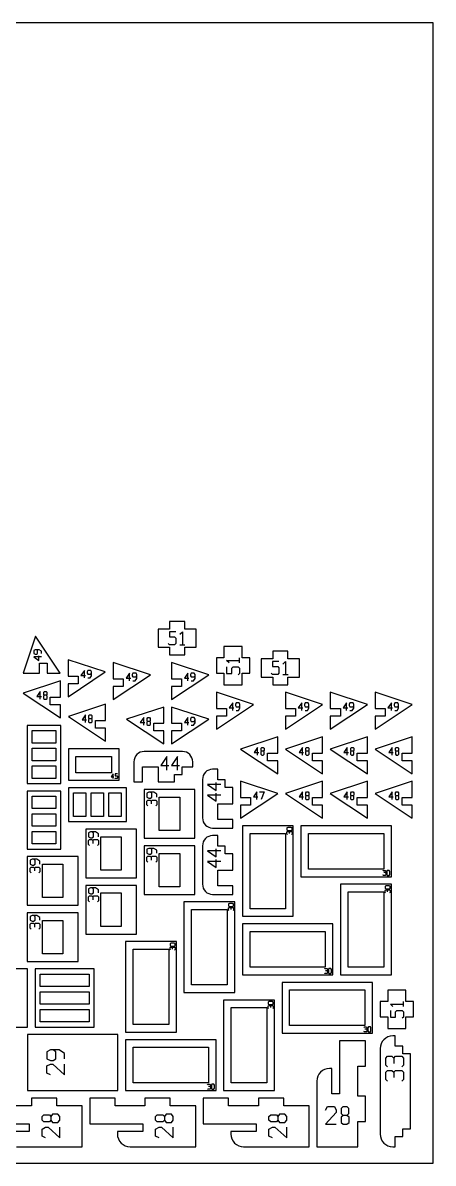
# Model space of a CAD drawing. Header units: millimetres. Extents: x 0 to 450, y 0 to 450.
# Drawn here: x 288 to 450, y 0 to 450 of the extents above; entities that cross this region are included whole.
import ezdxf

# ---------------------------------------------------------------- set-up
doc = ezdxf.new("R2010")
doc.units = ezdxf.units.MM
for name, color, linetype in [('CUT', 1, 'Continuous'), ('ENGRAVE', 5, 'Continuous'), ('SHEET', 8, 'Continuous')]:
    doc.layers.add(name, color=color, linetype=linetype)

msp = doc.modelspace()

# ---------------------------------------------------------------- linework, layer by layer
at = {"layer": 'CUT'}
for p, q in [((351.95, 213.74), (345.95, 213.74)), ((345.95, 213.74), (345.95, 210.73)), ((351.95, 210.73), (351.95, 213.74)), ((292.99, 208.01), (288.18, 193.31)), ((302.75, 193.31), (292.99, 208.01)), ((345.95, 210.73), (341.4, 210.73)), ((341.4, 210.73), (341.4, 203.56)), ((356.5, 210.73), (351.95, 210.73)), ((356.5, 203.56), (356.5, 210.73)), ((341.4, 203.56), (345.95, 203.56)), ((345.95, 203.56), (345.95, 200.56)), ((351.95, 203.56), (356.5, 203.56)), ((351.95, 200.56), (351.95, 203.56)), ((367.41, 203.91), (367.41, 199.36)), ((374.58, 203.91), (367.41, 203.91)), ((374.58, 199.36), (374.58, 203.91)), ((305.88, 198.64), (305.88, 192.22)), ((320.58, 193.83), (305.88, 198.64)), ((345.95, 200.56), (351.95, 200.56)), ((364.41, 199.36), (364.41, 193.36)), ((367.41, 199.36), (364.41, 199.36)), ((377.58, 199.36), (374.58, 199.36)), ((377.58, 193.36), (377.58, 199.36)), ((386.66, 198.99), (382.11, 198.99)), ((382.11, 198.99), (382.11, 191.81)), ((392.66, 201.99), (386.66, 201.99)), ((386.66, 201.99), (386.66, 198.99)), ((392.66, 198.99), (392.66, 201.99)), ((397.2, 198.99), (392.66, 198.99)), ((397.2, 191.81), (397.2, 198.99)), ((294.6, 197.31), (297.6, 197.31)), ((294.6, 193.31), (294.6, 197.31)), ((297.6, 197.31), (297.6, 193.31)), ((305.88, 184.08), (320.58, 193.83)), ((323.7, 197.56), (323.7, 191.14)), ((338.4, 192.76), (323.7, 197.56)), ((346.71, 197.56), (346.71, 191.14)), ((361.41, 192.75), (346.71, 197.56)), ((288.18, 193.31), (294.6, 193.31)), ((302.88, 190.31), (288.18, 185.51)), ((297.6, 193.31), (302.75, 193.31)), ((302.88, 183.9), (302.88, 190.31)), ((305.88, 192.22), (309.88, 192.22)), ((305.88, 189.22), (305.88, 184.08)), ((309.88, 189.22), (305.88, 189.22)), ((309.88, 192.22), (309.88, 189.22)), ((323.7, 183), (338.4, 192.76)), ((323.7, 191.14), (327.7, 191.14)), ((327.7, 191.14), (327.7, 188.14)), ((346.71, 183), (361.41, 192.75)), ((346.71, 191.14), (350.71, 191.14)), ((350.71, 191.14), (350.71, 188.14)), ((364.41, 193.36), (367.41, 193.36)), ((367.41, 193.36), (367.41, 188.81)), ((374.58, 188.81), (374.58, 193.36)), ((374.58, 193.36), (377.58, 193.36)), ((382.11, 191.81), (386.66, 191.81)), ((386.66, 191.81), (386.66, 188.81)), ((392.66, 191.81), (397.2, 191.81)), ((392.66, 188.81), (392.66, 191.81)), ((288.18, 185.51), (302.88, 175.75)), ((323.7, 188.14), (323.7, 183)), ((327.7, 188.14), (323.7, 188.14)), ((346.71, 188.14), (346.71, 183)), ((350.71, 188.14), (346.71, 188.14)), ((364.41, 185.81), (364.41, 179.39)), ((379.11, 181.01), (364.41, 185.81)), ((367.41, 188.81), (374.58, 188.81)), ((386.66, 188.81), (392.66, 188.81)), ((391.65, 185.81), (391.65, 179.39)), ((406.35, 181.01), (391.65, 185.81)), ((409.35, 185.81), (409.35, 179.39)), ((424.05, 181.01), (409.35, 185.81)), ((427.05, 185.81), (427.05, 179.39)), ((441.75, 181.01), (427.05, 185.81)), ((298.88, 180.89), (298.88, 183.9)), ((298.88, 183.9), (302.88, 183.9)), ((302.88, 180.89), (298.88, 180.89)), ((302.88, 175.75), (302.88, 180.89)), ((320.7, 181.08), (306, 176.27)), ((320.7, 174.66), (320.7, 181.08)), ((364.41, 171.25), (379.11, 181.01)), ((391.65, 171.25), (406.35, 181.01)), ((409.35, 171.25), (424.05, 181.01)), ((427.05, 171.25), (441.75, 181.01)), ((306, 176.27), (320.7, 166.51)), ((343.71, 180), (329.01, 175.19)), ((343.71, 173.58), (343.71, 180)), ((346.71, 180), (346.71, 173.58)), ((361.41, 175.19), (346.71, 180)), ((364.41, 179.39), (368.41, 179.39)), ((364.41, 176.39), (364.41, 171.25)), ((368.41, 176.39), (364.41, 176.39)), ((368.41, 179.39), (368.41, 176.39)), ((391.65, 179.39), (395.65, 179.39)), ((391.65, 176.39), (391.65, 171.25)), ((395.65, 176.39), (391.65, 176.39)), ((395.65, 179.39), (395.65, 176.39)), ((409.35, 179.39), (413.35, 179.39)), ((409.35, 176.39), (409.35, 171.25)), ((413.35, 176.39), (409.35, 176.39)), ((413.35, 179.39), (413.35, 176.39)), ((427.05, 179.39), (431.05, 179.39)), ((427.05, 176.39), (427.05, 171.25)), ((431.05, 176.39), (427.05, 176.39)), ((431.05, 179.39), (431.05, 176.39)), ((303, 172.75), (289.71, 172.75)), ((289.71, 172.75), (289.71, 149.86)), ((303, 149.86), (303, 172.75)), ((316.7, 171.66), (316.7, 174.66)), ((316.7, 174.66), (320.7, 174.66)), ((320.7, 171.66), (316.7, 171.66)), ((320.7, 166.51), (320.7, 171.66)), ((329.01, 175.19), (343.71, 165.44)), ((339.7, 170.58), (339.7, 173.58)), ((339.7, 173.58), (343.71, 173.58)), ((346.71, 165.44), (361.41, 175.19)), ((346.71, 173.58), (350.71, 173.58)), ((350.71, 173.58), (350.71, 170.58)), ((291.71, 170.75), (301, 170.75)), ((291.71, 165.79), (291.71, 170.75)), ((301, 170.75), (301, 165.79)), ((343.71, 170.58), (339.7, 170.58)), ((343.71, 165.44), (343.71, 170.58)), ((346.71, 170.58), (346.71, 165.44)), ((350.71, 170.58), (346.71, 170.58)), ((388.65, 168.25), (373.95, 163.44)), ((388.65, 161.83), (388.65, 168.25)), ((406.35, 168.25), (391.65, 163.44)), ((406.35, 161.83), (406.35, 168.25)), ((424.05, 168.25), (409.35, 163.44)), ((424.05, 161.83), (424.05, 168.25)), ((441.75, 168.25), (427.05, 163.44)), ((441.75, 161.83), (441.75, 168.25)), ((301, 165.79), (291.71, 165.79)), ((291.71, 163.79), (301, 163.79)), ((291.71, 158.83), (291.71, 163.79)), ((301, 163.79), (301, 158.83)), ((306, 163.51), (306, 151.08)), ((326.01, 163.51), (306, 163.51)), ((326.01, 151.08), (326.01, 163.51)), ((334.36, 162.13), (333.67, 161.76)), ((335.11, 162.36), (334.36, 162.13)), ((335.89, 162.44), (335.11, 162.36)), ((351.07, 162.44), (335.89, 162.44)), ((351.85, 162.36), (351.07, 162.44)), ((352.6, 162.13), (351.85, 162.36)), ((353.29, 161.76), (352.6, 162.13)), ((373.95, 163.44), (388.65, 153.69)), ((391.65, 163.44), (406.35, 153.69)), ((409.35, 163.44), (424.05, 153.69)), ((427.05, 163.44), (441.75, 153.69)), ((301, 158.83), (291.71, 158.83)), ((309, 154.09), (309, 160.51)), ((309, 160.51), (323, 160.51)), ((323, 160.51), (323, 154.09)), ((331.96, 159.21), (331.89, 158.43)), ((331.89, 158.43), (331.89, 150.43)), ((332.19, 159.96), (331.96, 159.21)), ((332.56, 160.66), (332.19, 159.96)), ((333.06, 161.26), (332.56, 160.66)), ((333.67, 161.76), (333.06, 161.26)), ((353.9, 161.26), (353.29, 161.76)), ((354.39, 160.66), (353.9, 161.26)), ((354.76, 159.96), (354.39, 160.66)), ((354.99, 159.21), (354.76, 159.96)), ((355.07, 158.43), (354.99, 159.21)), ((355.07, 156.43), (355.07, 158.43)), ((384.65, 158.83), (384.65, 161.83)), ((384.65, 161.83), (388.65, 161.83)), ((388.65, 158.83), (384.65, 158.83)), ((388.65, 153.69), (388.65, 158.83)), ((402.35, 158.83), (402.35, 161.83)), ((402.35, 161.83), (406.35, 161.83)), ((406.35, 158.83), (402.35, 158.83)), ((406.35, 153.69), (406.35, 158.83)), ((420.05, 158.83), (420.05, 161.83)), ((420.05, 161.83), (424.05, 161.83)), ((424.05, 158.83), (420.05, 158.83)), ((424.05, 153.69), (424.05, 158.83)), ((437.75, 158.83), (437.75, 161.83)), ((437.75, 161.83), (441.75, 161.83)), ((441.75, 158.83), (437.75, 158.83)), ((441.75, 153.69), (441.75, 158.83)), ((291.71, 156.83), (301, 156.83)), ((291.71, 151.86), (291.71, 156.83)), ((301, 156.83), (301, 151.86)), ((323, 154.09), (309, 154.09)), ((335.24, 150.43), (335.24, 156.43)), ((335.24, 156.43), (341.5, 156.43)), ((341.5, 156.43), (341.5, 150.43)), ((347.93, 150.43), (347.93, 153.43)), ((347.93, 153.43), (350.93, 153.43)), ((350.93, 153.43), (350.93, 156.43)), ((350.93, 156.43), (355.07, 156.43)), ((359.62, 153.66), (359.25, 152.97)), ((360.12, 154.27), (359.62, 153.66)), ((360.72, 154.77), (360.12, 154.27)), ((361.41, 155.14), (360.72, 154.77)), ((362.17, 155.36), (361.41, 155.14)), ((362.95, 155.44), (362.17, 155.36)), ((364.95, 155.44), (362.95, 155.44)), ((364.95, 151.3), (364.95, 155.44)), ((289.71, 149.86), (303, 149.86)), ((301, 151.86), (291.71, 151.86)), ((306, 151.08), (326.01, 151.08)), ((331.89, 150.43), (335.24, 150.43)), ((341.5, 150.43), (347.93, 150.43)), ((359.02, 152.22), (358.94, 151.44)), ((358.94, 151.44), (358.94, 136.26)), ((359.25, 152.97), (359.02, 152.22)), ((367.95, 151.3), (364.95, 151.3)), ((367.95, 148.3), (367.95, 151.3)), ((388.65, 145.88), (373.95, 150.69)), ((373.95, 150.69), (373.95, 144.27)), ((406.35, 150.69), (391.65, 145.88)), ((406.35, 144.27), (406.35, 150.69)), ((424.05, 150.69), (409.35, 145.88)), ((424.05, 144.27), (424.05, 150.69)), ((441.75, 150.69), (427.05, 145.88)), ((441.75, 144.27), (441.75, 150.69)), ((303, 146.86), (289.71, 146.86)), ((289.71, 146.86), (289.71, 123.98)), ((291.71, 144.86), (301, 144.86)), ((291.71, 139.9), (291.71, 144.86)), ((301, 144.86), (301, 139.9)), ((303, 123.98), (303, 146.86)), ((306, 148.08), (306, 134.8)), ((328.89, 148.08), (306, 148.08)), ((308, 136.8), (308, 146.08)), ((308, 146.08), (312.96, 146.08)), ((312.96, 146.08), (312.96, 136.8)), ((314.96, 136.8), (314.96, 146.08)), ((314.96, 146.08), (319.93, 146.08)), ((319.93, 146.08), (319.93, 136.8)), ((321.93, 136.8), (321.93, 146.08)), ((321.93, 146.08), (326.89, 146.08)), ((326.89, 146.08), (326.89, 136.8)), ((328.89, 134.8), (328.89, 148.08)), ((355.94, 147.43), (335.89, 147.43)), ((335.89, 147.43), (335.89, 128.26)), ((341.89, 144.43), (349.95, 144.43)), ((341.89, 131.26), (341.89, 144.43)), ((349.95, 144.43), (349.95, 131.26)), ((355.94, 128.26), (355.94, 147.43)), ((370.95, 148.3), (367.95, 148.3)), ((370.95, 141.87), (370.95, 148.3)), ((373.95, 136.12), (388.65, 145.88)), ((373.95, 144.27), (377.95, 144.27)), ((377.95, 144.27), (377.95, 141.27)), ((391.65, 145.88), (406.35, 136.12)), ((402.35, 141.27), (402.35, 144.27)), ((402.35, 144.27), (406.35, 144.27)), ((409.35, 145.88), (424.05, 136.12)), ((420.05, 141.27), (420.05, 144.27)), ((420.05, 144.27), (424.05, 144.27)), ((427.05, 145.88), (441.75, 136.12)), ((437.75, 141.27), (437.75, 144.27)), ((437.75, 144.27), (441.75, 144.27)), ((301, 139.9), (291.71, 139.9)), ((364.95, 141.87), (370.95, 141.87)), ((364.95, 135.61), (364.95, 141.87)), ((373.95, 141.27), (373.95, 136.12)), ((377.95, 141.27), (373.95, 141.27)), ((406.35, 141.27), (402.35, 141.27)), ((406.35, 136.12), (406.35, 141.27)), ((424.05, 141.27), (420.05, 141.27)), ((424.05, 136.12), (424.05, 141.27)), ((441.75, 141.27), (437.75, 141.27)), ((441.75, 136.12), (441.75, 141.27)), ((291.71, 137.9), (301, 137.9)), ((291.71, 132.94), (291.71, 137.9)), ((301, 137.9), (301, 132.94)), ((312.96, 136.8), (308, 136.8)), ((319.93, 136.8), (314.96, 136.8)), ((326.89, 136.8), (321.93, 136.8)), ((358.94, 136.26), (359.02, 135.48)), ((359.02, 135.48), (359.25, 134.73)), ((370.95, 135.61), (364.95, 135.61)), ((370.95, 132.26), (370.95, 135.61)), ((301, 132.94), (291.71, 132.94)), ((291.71, 130.94), (301, 130.94)), ((291.71, 125.98), (291.71, 130.94)), ((301, 130.94), (301, 125.98)), ((306, 134.8), (328.89, 134.8)), ((332.89, 131.8), (312.84, 131.8)), ((312.84, 131.8), (312.84, 112.62)), ((332.89, 112.62), (332.89, 131.8)), ((349.95, 131.26), (341.89, 131.26)), ((359.25, 134.73), (359.62, 134.04)), ((359.62, 134.04), (360.12, 133.43)), ((360.12, 133.43), (360.72, 132.93)), ((360.72, 132.93), (361.41, 132.57)), ((361.41, 132.57), (362.17, 132.34)), ((362.17, 132.34), (362.95, 132.26)), ((362.95, 132.26), (370.95, 132.26)), ((394.78, 133.12), (374.71, 133.12)), ((374.71, 133.12), (374.71, 97.42)), ((394.78, 97.42), (394.78, 133.12)), ((397.78, 133.12), (397.78, 113.06)), ((433.48, 133.12), (397.78, 133.12)), ((433.48, 113.06), (433.48, 133.12)), ((318.84, 128.79), (326.89, 128.79)), ((318.84, 115.62), (318.84, 128.79)), ((326.89, 128.79), (326.89, 115.62)), ((335.89, 128.26), (355.94, 128.26)), ((359.02, 126.04), (358.94, 125.26)), ((359.25, 126.79), (359.02, 126.04)), ((359.62, 127.48), (359.25, 126.79)), ((360.12, 128.09), (359.62, 127.48)), ((360.72, 128.59), (360.12, 128.09)), ((361.41, 128.96), (360.72, 128.59)), ((362.17, 129.18), (361.41, 128.96)), ((362.95, 129.26), (362.17, 129.18)), ((364.95, 129.26), (362.95, 129.26)), ((364.95, 125.12), (364.95, 129.26)), ((377.71, 130.12), (391.77, 130.12)), ((377.71, 100.42), (377.71, 130.12)), ((391.77, 130.12), (391.77, 100.42)), ((400.78, 116.06), (400.78, 130.12)), ((400.78, 130.12), (430.48, 130.12)), ((430.48, 130.12), (430.48, 116.06)), ((289.71, 123.98), (303, 123.98)), ((301, 125.98), (291.71, 125.98)), ((355.94, 125.26), (335.89, 125.26)), ((335.89, 125.26), (335.89, 106.08)), ((341.89, 122.26), (349.95, 122.26)), ((341.89, 109.08), (341.89, 122.26)), ((349.95, 122.26), (349.95, 109.08)), ((355.94, 106.08), (355.94, 125.26)), ((358.94, 125.26), (358.94, 110.08)), ((367.95, 125.12), (364.95, 125.12)), ((367.95, 122.12), (367.95, 125.12)), ((370.95, 122.12), (367.95, 122.12)), ((370.95, 115.69), (370.95, 122.12)), ((309.84, 120.98), (289.78, 120.98)), ((289.78, 120.98), (289.78, 101.8)), ((295.79, 117.98), (303.84, 117.98)), ((295.79, 104.8), (295.79, 117.98)), ((303.84, 117.98), (303.84, 104.8)), ((309.84, 101.8), (309.84, 120.98)), ((312.84, 112.62), (332.89, 112.62)), ((326.89, 115.62), (318.84, 115.62)), ((364.95, 115.69), (370.95, 115.69)), ((364.95, 109.43), (364.95, 115.69)), ((397.78, 113.06), (433.48, 113.06)), ((430.48, 116.06), (400.78, 116.06)), ((332.89, 109.62), (312.84, 109.62)), ((312.84, 109.62), (312.84, 90.44)), ((332.89, 90.44), (332.89, 109.62)), ((349.95, 109.08), (341.89, 109.08)), ((358.94, 110.08), (359.02, 109.3)), ((359.02, 109.3), (359.25, 108.55)), ((359.25, 108.55), (359.62, 107.86)), ((370.95, 109.43), (364.95, 109.43)), ((370.95, 106.08), (370.95, 109.43)), ((433.48, 110.06), (413.41, 110.06)), ((413.41, 110.06), (413.41, 74.36)), ((433.48, 74.36), (433.48, 110.06)), ((303.84, 104.8), (295.79, 104.8)), ((318.84, 106.62), (326.89, 106.62)), ((318.84, 93.44), (318.84, 106.62)), ((326.89, 106.62), (326.89, 93.44)), ((335.89, 106.08), (355.94, 106.08)), ((359.62, 107.86), (360.12, 107.25)), ((360.12, 107.25), (360.72, 106.75)), ((360.72, 106.75), (361.41, 106.39)), ((361.41, 106.39), (362.17, 106.16)), ((362.17, 106.16), (362.95, 106.08)), ((362.95, 106.08), (370.95, 106.08)), ((416.41, 107.06), (430.48, 107.06)), ((416.41, 77.36), (416.41, 107.06)), ((430.48, 107.06), (430.48, 77.36)), ((289.78, 101.8), (309.84, 101.8)), ((371.71, 103.08), (351.64, 103.08)), ((351.64, 103.08), (351.64, 67.38)), ((354.65, 100.08), (368.71, 100.08)), ((354.65, 70.38), (354.65, 100.08)), ((368.71, 100.08), (368.71, 70.38)), ((371.71, 67.38), (371.71, 103.08)), ((391.77, 100.42), (377.71, 100.42)), ((309.84, 98.8), (289.78, 98.8)), ((289.78, 98.8), (289.78, 79.63)), ((295.79, 95.8), (303.84, 95.8)), ((295.79, 82.63), (295.79, 95.8)), ((303.84, 95.8), (303.84, 82.63)), ((309.84, 79.63), (309.84, 98.8)), ((374.71, 97.42), (394.78, 97.42)), ((312.84, 90.44), (332.89, 90.44)), ((326.89, 93.44), (318.84, 93.44)), ((374.71, 94.42), (374.71, 74.36)), ((410.41, 94.42), (374.71, 94.42)), ((377.71, 77.36), (377.71, 91.42)), ((377.71, 91.42), (407.41, 91.42)), ((407.41, 91.42), (407.41, 77.36)), ((410.41, 74.36), (410.41, 94.42)), ((348.64, 87.44), (328.58, 87.44)), ((328.58, 87.44), (328.58, 51.74)), ((348.64, 51.74), (348.64, 87.44)), ((303.84, 82.63), (295.79, 82.63)), ((331.58, 84.44), (345.64, 84.44)), ((331.58, 54.74), (331.58, 84.44)), ((345.64, 84.44), (345.64, 54.74)), ((289.86, 76.63), (266.52, 76.63)), ((289.78, 79.63), (309.84, 79.63)), ((289.86, 53.74), (289.86, 76.63)), ((292.86, 76.63), (292.86, 53.74)), ((316.2, 76.63), (292.86, 76.63)), ((316.2, 53.74), (316.2, 76.63)), ((407.41, 77.36), (377.71, 77.36)), ((430.48, 77.36), (416.41, 77.36)), ((294.86, 69.66), (294.86, 74.63)), ((294.86, 74.63), (314.2, 74.63)), ((314.2, 74.63), (314.2, 69.66)), ((374.71, 74.36), (410.41, 74.36)), ((413.41, 74.36), (433.48, 74.36)), ((314.2, 69.66), (294.86, 69.66)), ((294.86, 62.7), (294.86, 67.66)), ((294.86, 67.66), (314.2, 67.66)), ((314.2, 67.66), (314.2, 62.7)), ((368.71, 70.38), (354.65, 70.38)), ((390.35, 71.36), (390.35, 51.29)), ((426.05, 71.36), (390.35, 71.36)), ((393.35, 54.29), (393.35, 68.35)), ((393.35, 68.35), (423.05, 68.35)), ((423.05, 68.35), (423.05, 54.29)), ((426.05, 51.29), (426.05, 71.36)), ((432.05, 68.3), (432.05, 63.75)), ((439.22, 68.3), (432.05, 68.3)), ((439.22, 63.75), (439.22, 68.3)), ((351.64, 67.38), (371.71, 67.38)), ((387.35, 64.38), (367.28, 64.38)), ((367.28, 64.38), (367.28, 28.68)), ((387.35, 28.68), (387.35, 64.38)), ((429.05, 63.75), (429.05, 57.75)), ((432.05, 63.75), (429.05, 63.75)), ((442.22, 63.75), (439.22, 63.75)), ((442.22, 57.75), (442.22, 63.75)), ((314.2, 62.7), (294.86, 62.7)), ((294.86, 55.74), (294.86, 60.7)), ((294.86, 60.7), (314.2, 60.7)), ((314.2, 60.7), (314.2, 55.74)), ((370.28, 61.38), (384.35, 61.38)), ((370.28, 31.68), (370.28, 61.38)), ((384.35, 61.38), (384.35, 31.68)), ((314.2, 55.74), (294.86, 55.74)), ((345.64, 54.74), (331.58, 54.74)), ((423.05, 54.29), (393.35, 54.29)), ((429.05, 57.75), (432.05, 57.75)), ((432.05, 57.75), (432.05, 53.2)), ((439.22, 53.2), (439.22, 57.75)), ((439.22, 57.75), (442.22, 57.75)), ((266.52, 53.74), (289.86, 53.74)), ((325.58, 50.74), (289.92, 50.74)), ((289.92, 50.74), (289.92, 28.68)), ((292.86, 53.74), (316.2, 53.74)), ((325.58, 28.68), (325.58, 50.74)), ((328.58, 51.74), (348.64, 51.74)), ((390.35, 51.29), (426.05, 51.29)), ((432.14, 49.82), (431.27, 49.36)), ((432.05, 53.2), (439.22, 53.2)), ((433.07, 50.11), (432.14, 49.82)), ((434.05, 50.2), (433.07, 50.11)), ((435.05, 50.2), (434.05, 50.2)), ((435.05, 46.2), (435.05, 50.2)), ((328.58, 48.74), (328.58, 28.68)), ((364.28, 48.74), (328.58, 48.74)), ((331.58, 31.68), (331.58, 45.74)), ((331.58, 45.74), (361.28, 45.74)), ((361.28, 45.74), (361.28, 31.68)), ((364.28, 28.68), (364.28, 48.74)), ((413.05, 48.29), (413.05, 27.4)), ((423.22, 48.29), (413.05, 48.29)), ((423.22, 38.29), (423.22, 48.29)), ((429.15, 46.18), (429.05, 45.2)), ((429.05, 45.2), (429.05, 11.5)), ((429.43, 47.12), (429.15, 46.18)), ((429.89, 47.98), (429.43, 47.12)), ((430.51, 48.74), (429.89, 47.98)), ((431.27, 49.36), (430.51, 48.74)), ((438.05, 46.2), (435.05, 46.2)), ((438.05, 43.2), (438.05, 46.2)), ((441.05, 43.2), (438.05, 43.2)), ((441.05, 13.5), (441.05, 43.2)), ((406.27, 36.55), (405.51, 35.93)), ((407.13, 37.02), (406.27, 36.55)), ((408.07, 37.3), (407.13, 37.02)), ((409.05, 37.4), (408.07, 37.3)), ((410.05, 37.4), (409.05, 37.4)), ((410.05, 27.4), (410.05, 37.4)), ((420.22, 26.5), (420.22, 38.29)), ((420.22, 38.29), (423.22, 38.29)), ((361.28, 31.68), (331.58, 31.68)), ((384.35, 31.68), (370.28, 31.68)), ((404.14, 33.37), (404.05, 32.4)), ((404.05, 32.4), (404.05, 6.5)), ((404.43, 34.31), (404.14, 33.37)), ((404.89, 35.17), (404.43, 34.31)), ((405.51, 35.93), (404.89, 35.17)), ((289.92, 28.68), (325.58, 28.68)), ((328.58, 28.68), (364.28, 28.68)), ((367.28, 28.68), (387.35, 28.68)), ((413.05, 27.4), (410.05, 27.4)), ((291.46, 22.68), (279.68, 22.68)), ((301.46, 25.68), (291.46, 25.68)), ((291.46, 25.68), (291.46, 22.68)), ((301.46, 22.68), (301.46, 25.68)), ((311.46, 22.68), (301.46, 22.68)), ((311.46, 6.5), (311.46, 22.68)), ((324.47, 25.68), (314.46, 25.68)), ((314.46, 25.68), (314.46, 15.5)), ((324.47, 22.68), (324.47, 25.68)), ((336.25, 22.68), (324.47, 22.68)), ((346.25, 25.68), (336.25, 25.68)), ((336.25, 25.68), (336.25, 22.68)), ((346.25, 22.68), (346.25, 25.68)), ((356.26, 22.68), (346.25, 22.68)), ((356.26, 6.5), (356.26, 22.68)), ((369.26, 25.68), (359.26, 25.68)), ((359.26, 25.68), (359.26, 15.5)), ((369.26, 22.68), (369.26, 25.68)), ((381.04, 22.68), (369.26, 22.68)), ((391.04, 25.68), (381.04, 25.68)), ((381.04, 25.68), (381.04, 22.68)), ((391.04, 22.68), (391.04, 25.68)), ((401.05, 22.68), (391.04, 22.68)), ((401.05, 6.5), (401.05, 22.68)), ((423.22, 26.5), (420.22, 26.5)), ((423.22, 16.5), (423.22, 26.5)), ((269.67, 15.5), (290.57, 15.5)), ((290.57, 15.5), (290.57, 12.5)), ((314.46, 15.5), (335.36, 15.5)), ((335.36, 15.5), (335.36, 12.5)), ((359.26, 15.5), (380.15, 15.5)), ((380.15, 15.5), (380.15, 12.5)), ((420.22, 6.5), (420.22, 16.5)), ((420.22, 16.5), (423.22, 16.5)), ((438.05, 10.5), (438.05, 13.5)), ((438.05, 13.5), (441.05, 13.5)), ((290.57, 12.5), (280.57, 12.5)), ((335.36, 12.5), (325.36, 12.5)), ((325.36, 12.5), (325.36, 11.5)), ((325.36, 11.5), (325.45, 10.53)), ((325.45, 10.53), (325.74, 9.59)), ((325.74, 9.59), (326.2, 8.72)), ((380.15, 12.5), (370.15, 12.5)), ((370.15, 12.5), (370.15, 11.5)), ((370.15, 11.5), (370.24, 10.53)), ((370.24, 10.53), (370.53, 9.59)), ((370.53, 9.59), (370.99, 8.72)), ((429.05, 11.5), (429.15, 10.53)), ((429.15, 10.53), (429.43, 9.59)), ((429.43, 9.59), (429.89, 8.72)), ((435.05, 6.5), (435.05, 10.5)), ((435.05, 10.5), (438.05, 10.5)), ((285.57, 6.5), (311.46, 6.5)), ((326.2, 8.72), (326.82, 7.96)), ((326.82, 7.96), (327.58, 7.34)), ((327.58, 7.34), (328.45, 6.88)), ((328.45, 6.88), (329.38, 6.6)), ((329.38, 6.6), (330.36, 6.5)), ((330.36, 6.5), (356.26, 6.5)), ((370.99, 8.72), (371.61, 7.96)), ((371.61, 7.96), (372.37, 7.34)), ((372.37, 7.34), (373.24, 6.88)), ((373.24, 6.88), (374.17, 6.6)), ((374.17, 6.6), (375.15, 6.5)), ((375.15, 6.5), (401.05, 6.5)), ((404.05, 6.5), (420.22, 6.5)), ((429.89, 8.72), (430.51, 7.96)), ((430.51, 7.96), (431.27, 7.34)), ((431.27, 7.34), (432.14, 6.88)), ((432.14, 6.88), (433.07, 6.6)), ((433.07, 6.6), (434.05, 6.5)), ((434.05, 6.5), (435.05, 6.5))]:
    msp.add_line(p, q, dxfattribs=at)
at = {"layer": 'ENGRAVE'}
for p, q in [((348.44, 209.74), (345.88, 209.74)), ((345.88, 209.74), (345.88, 207.69)), ((345.88, 207.69), (347.93, 207.69)), ((347.93, 207.69), (348.44, 207.17)), ((348.44, 207.17), (348.44, 205.12)), ((349.98, 208.71), (351, 209.74)), ((351, 209.74), (351, 204.61)), ((292.96, 202.62), (292.36, 202.32)), ((294.47, 202.62), (292.96, 202.62)), ((293.86, 202.32), (293.41, 202.62)), ((295.37, 202.02), (294.47, 202.62)), ((345.88, 204.61), (345.36, 205.12)), ((347.93, 204.61), (345.88, 204.61)), ((348.44, 205.12), (347.93, 204.61)), ((349.98, 204.61), (352.02, 204.61)), ((292.36, 202.32), (292.36, 201.12)), ((292.36, 201.12), (292.96, 200.82)), ((295.37, 199.76), (292.36, 199.76)), ((292.36, 199.76), (294.32, 198.41)), ((292.96, 200.82), (293.41, 200.82)), ((293.41, 200.82), (293.86, 201.12)), ((293.86, 201.12), (293.86, 202.32)), ((294.32, 198.41), (294.32, 200.22)), ((295.37, 201.12), (295.37, 202.02)), ((369.48, 197.39), (368.46, 198.41)), ((368.46, 198.41), (373.58, 198.41)), ((373.58, 197.39), (373.58, 199.43)), ((312.34, 194.46), (310.98, 192.51)), ((312.34, 191.46), (312.34, 194.46)), ((313.69, 194.46), (313.39, 193.86)), ((313.39, 193.86), (313.39, 193.41)), ((314.89, 194.46), (313.69, 194.46)), ((315.19, 193.86), (314.89, 194.46)), ((315.19, 192.36), (315.19, 193.86)), ((368.46, 195.85), (368.46, 193.29)), ((370.51, 195.34), (371.02, 195.85)), ((370.51, 193.29), (370.51, 195.34)), ((371.02, 195.85), (373.07, 195.85)), ((373.07, 195.85), (373.58, 195.34)), ((373.58, 195.34), (373.58, 193.29)), ((389.14, 197.99), (386.58, 197.99)), ((386.58, 197.99), (386.58, 195.94)), ((386.58, 195.94), (388.63, 195.94)), ((388.63, 195.94), (389.14, 195.43)), ((389.14, 195.43), (389.14, 193.38)), ((390.68, 196.96), (391.7, 197.99)), ((391.7, 197.99), (391.7, 192.86)), ((310.98, 192.51), (312.79, 192.51)), ((313.39, 193.41), (313.69, 192.96)), ((313.69, 192.96), (314.89, 192.96)), ((313.69, 191.46), (314.59, 191.46)), ((314.59, 191.46), (315.19, 192.36)), ((314.89, 192.96), (315.19, 193.41)), ((330.15, 193.38), (328.8, 191.43)), ((328.8, 191.43), (330.6, 191.43)), ((330.15, 190.38), (330.15, 193.38)), ((331.51, 193.38), (331.21, 192.78)), ((331.21, 192.78), (331.21, 192.33)), ((331.21, 192.33), (331.51, 191.88)), ((332.71, 193.38), (331.51, 193.38)), ((331.51, 191.88), (332.71, 191.88)), ((331.51, 190.38), (332.41, 190.38)), ((332.41, 190.38), (333.01, 191.28)), ((333.01, 192.78), (332.71, 193.38)), ((332.71, 191.88), (333.01, 192.33)), ((333.01, 191.28), (333.01, 192.78)), ((353.16, 193.38), (351.8, 191.43)), ((351.8, 191.43), (353.61, 191.43)), ((353.16, 190.38), (353.16, 193.38)), ((354.51, 193.38), (354.21, 192.78)), ((354.21, 192.78), (354.21, 192.33)), ((354.21, 192.33), (354.51, 191.88)), ((355.71, 193.38), (354.51, 193.38)), ((354.51, 191.88), (355.71, 191.88)), ((354.51, 190.38), (355.41, 190.38)), ((355.41, 190.38), (356.01, 191.28)), ((356.01, 192.78), (355.71, 193.38)), ((355.71, 191.88), (356.01, 192.33)), ((356.01, 191.28), (356.01, 192.78)), ((368.46, 193.29), (370.51, 193.29)), ((373.58, 193.29), (373.07, 192.77)), ((386.58, 192.86), (386.07, 193.38)), ((388.63, 192.86), (386.58, 192.86)), ((389.14, 193.38), (388.63, 192.86)), ((390.68, 192.86), (392.73, 192.86)), ((294.93, 186.14), (293.58, 184.18)), ((294.93, 183.13), (294.93, 186.14)), ((296.58, 184.63), (296.19, 184.33)), ((296.28, 185.84), (296.58, 186.14)), ((296.28, 184.87), (296.28, 185.84)), ((296.58, 184.63), (296.28, 184.87)), ((296.58, 186.14), (297.19, 186.14)), ((297.19, 184.63), (296.58, 184.63)), ((297.19, 186.14), (297.49, 185.84)), ((297.49, 184.87), (297.19, 184.63)), ((297.58, 184.33), (297.19, 184.63)), ((297.49, 185.84), (297.49, 184.87)), ((293.58, 184.18), (295.38, 184.18)), ((296.19, 184.33), (296.19, 183.43)), ((296.19, 183.43), (296.58, 183.13)), ((296.58, 183.13), (297.19, 183.13)), ((297.19, 183.13), (297.58, 183.43)), ((297.58, 183.43), (297.58, 184.33)), ((370.86, 181.64), (369.5, 179.68)), ((370.86, 178.63), (370.86, 181.64)), ((372.21, 181.64), (371.91, 181.03)), ((371.91, 181.03), (371.91, 180.58)), ((371.91, 180.58), (372.21, 180.13)), ((373.41, 181.64), (372.21, 181.64)), ((372.21, 180.13), (373.41, 180.13)), ((373.71, 181.03), (373.41, 181.64)), ((373.41, 180.13), (373.71, 180.58)), ((373.71, 179.53), (373.71, 181.03)), ((398.1, 181.64), (396.75, 179.68)), ((398.1, 178.63), (398.1, 181.64)), ((399.45, 181.64), (399.15, 181.03)), ((399.15, 181.03), (399.15, 180.58)), ((399.15, 180.58), (399.45, 180.13)), ((400.66, 181.64), (399.45, 181.64)), ((399.45, 180.13), (400.66, 180.13)), ((400.96, 181.03), (400.66, 181.64)), ((400.66, 180.13), (400.96, 180.58)), ((400.96, 179.53), (400.96, 181.03)), ((415.8, 181.64), (414.45, 179.68)), ((415.8, 178.63), (415.8, 181.64)), ((417.15, 181.64), (416.85, 181.03)), ((416.85, 181.03), (416.85, 180.58)), ((416.85, 180.58), (417.15, 180.13)), ((418.36, 181.64), (417.15, 181.64)), ((417.15, 180.13), (418.36, 180.13)), ((418.66, 181.03), (418.36, 181.64)), ((418.36, 180.13), (418.66, 180.58)), ((418.66, 179.53), (418.66, 181.03)), ((433.5, 181.64), (432.15, 179.68)), ((433.5, 178.63), (433.5, 181.64)), ((434.85, 181.64), (434.55, 181.03)), ((434.55, 181.03), (434.55, 180.58)), ((434.55, 180.58), (434.85, 180.13)), ((436.06, 181.64), (434.85, 181.64)), ((434.85, 180.13), (436.06, 180.13)), ((436.36, 181.03), (436.06, 181.64)), ((436.06, 180.13), (436.36, 180.58)), ((436.36, 179.53), (436.36, 181.03)), ((312.75, 176.9), (311.39, 174.95)), ((312.75, 173.89), (312.75, 176.9)), ((314.1, 176.6), (314.4, 176.9)), ((314.1, 175.64), (314.1, 176.6)), ((314.4, 175.4), (314.1, 175.64)), ((314.4, 176.9), (315, 176.9)), ((315, 176.9), (315.3, 176.6)), ((315.3, 175.64), (315, 175.4)), ((315.3, 176.6), (315.3, 175.64)), ((335.75, 175.82), (334.4, 173.87)), ((335.75, 172.81), (335.75, 175.82)), ((337.1, 175.52), (337.4, 175.82)), ((337.1, 174.56), (337.1, 175.52)), ((337.4, 175.82), (338.01, 175.82)), ((338.01, 175.82), (338.31, 175.52)), ((338.31, 175.52), (338.31, 174.56)), ((353.16, 175.82), (351.8, 173.87)), ((353.16, 172.81), (353.16, 175.82)), ((354.51, 175.82), (354.21, 175.22)), ((355.71, 175.82), (354.51, 175.82)), ((356.01, 175.22), (355.71, 175.82)), ((369.5, 179.68), (371.31, 179.68)), ((372.21, 178.63), (373.11, 178.63)), ((373.11, 178.63), (373.71, 179.53)), ((396.75, 179.68), (398.55, 179.68)), ((399.45, 178.63), (400.35, 178.63)), ((400.35, 178.63), (400.96, 179.53)), ((414.45, 179.68), (416.25, 179.68)), ((417.15, 178.63), (418.06, 178.63)), ((418.06, 178.63), (418.66, 179.53)), ((432.15, 179.68), (433.95, 179.68)), ((434.85, 178.63), (435.76, 178.63)), ((435.76, 178.63), (436.36, 179.53)), ((311.39, 174.95), (313.2, 174.95)), ((314.4, 175.4), (314.01, 175.1)), ((314.01, 175.1), (314.01, 174.19)), ((314.01, 174.19), (314.4, 173.89)), ((315, 175.4), (314.4, 175.4)), ((314.4, 173.89), (315, 173.89)), ((315.39, 175.1), (315, 175.4)), ((315, 173.89), (315.39, 174.19)), ((315.39, 174.19), (315.39, 175.1)), ((334.4, 173.87), (336.2, 173.87)), ((337.4, 174.32), (337.01, 174.02)), ((337.01, 174.02), (337.01, 173.12)), ((337.01, 173.12), (337.4, 172.81)), ((337.4, 174.32), (337.1, 174.56)), ((338.01, 174.32), (337.4, 174.32)), ((337.4, 172.81), (338.01, 172.81)), ((338.31, 174.56), (338.01, 174.32)), ((338.4, 174.02), (338.01, 174.32)), ((338.01, 172.81), (338.4, 173.12)), ((338.4, 173.12), (338.4, 174.02)), ((351.8, 173.87), (353.61, 173.87)), ((354.21, 175.22), (354.21, 174.77)), ((354.21, 174.77), (354.51, 174.32)), ((354.51, 174.32), (355.71, 174.32)), ((354.51, 172.81), (355.41, 172.81)), ((355.41, 172.81), (356.01, 173.72)), ((355.71, 174.32), (356.01, 174.77)), ((356.01, 173.72), (356.01, 175.22)), ((380.69, 164.07), (379.34, 162.12)), ((379.34, 162.12), (381.14, 162.12)), ((380.69, 161.07), (380.69, 164.07)), ((382.35, 162.57), (381.96, 162.27)), ((381.96, 162.27), (381.96, 161.37)), ((382.05, 163.77), (382.35, 164.07)), ((382.05, 162.81), (382.05, 163.77)), ((382.35, 162.57), (382.05, 162.81)), ((382.35, 164.07), (382.95, 164.07)), ((382.95, 162.57), (382.35, 162.57)), ((382.95, 164.07), (383.25, 163.77)), ((383.25, 162.81), (382.95, 162.57)), ((383.34, 162.27), (382.95, 162.57)), ((383.25, 163.77), (383.25, 162.81)), ((383.34, 161.37), (383.34, 162.27)), ((398.39, 164.07), (397.04, 162.12)), ((397.04, 162.12), (398.84, 162.12)), ((398.39, 161.07), (398.39, 164.07)), ((400.05, 162.57), (399.66, 162.27)), ((399.66, 162.27), (399.66, 161.37)), ((399.75, 163.77), (400.05, 164.07)), ((399.75, 162.81), (399.75, 163.77)), ((400.05, 162.57), (399.75, 162.81)), ((400.05, 164.07), (400.65, 164.07)), ((400.65, 162.57), (400.05, 162.57)), ((400.65, 164.07), (400.95, 163.77)), ((400.95, 162.81), (400.65, 162.57)), ((401.04, 162.27), (400.65, 162.57)), ((400.95, 163.77), (400.95, 162.81)), ((401.04, 161.37), (401.04, 162.27)), ((416.09, 164.07), (414.74, 162.12)), ((414.74, 162.12), (416.54, 162.12)), ((416.09, 161.07), (416.09, 164.07)), ((417.75, 162.57), (417.36, 162.27)), ((417.36, 162.27), (417.36, 161.37)), ((417.45, 163.77), (417.75, 164.07)), ((417.45, 162.81), (417.45, 163.77)), ((417.75, 162.57), (417.45, 162.81)), ((417.75, 164.07), (418.35, 164.07)), ((418.35, 162.57), (417.75, 162.57)), ((418.35, 164.07), (418.65, 163.77)), ((418.65, 162.81), (418.35, 162.57)), ((418.74, 162.27), (418.35, 162.57)), ((418.65, 163.77), (418.65, 162.81)), ((418.74, 161.37), (418.74, 162.27)), ((433.79, 164.07), (432.44, 162.12)), ((432.44, 162.12), (434.24, 162.12)), ((433.79, 161.07), (433.79, 164.07)), ((435.45, 162.57), (435.06, 162.27)), ((435.06, 162.27), (435.06, 161.37)), ((435.15, 163.77), (435.45, 164.07)), ((435.15, 162.81), (435.15, 163.77)), ((435.45, 162.57), (435.15, 162.81)), ((435.45, 164.07), (436.05, 164.07)), ((436.05, 162.57), (435.45, 162.57)), ((436.05, 164.07), (436.35, 163.77)), ((436.35, 162.81), (436.05, 162.57)), ((436.44, 162.27), (436.05, 162.57)), ((436.35, 163.77), (436.35, 162.81)), ((436.44, 161.37), (436.44, 162.27)), ((344.88, 160.43), (342.5, 156.99)), ((344.88, 155.14), (344.88, 160.43)), ((349.11, 160.43), (346.73, 156.99)), ((349.11, 155.14), (349.11, 160.43)), ((381.96, 161.37), (382.35, 161.07)), ((382.35, 161.07), (382.95, 161.07)), ((382.95, 161.07), (383.34, 161.37)), ((399.66, 161.37), (400.05, 161.07)), ((400.05, 161.07), (400.65, 161.07)), ((400.65, 161.07), (401.04, 161.37)), ((417.36, 161.37), (417.75, 161.07)), ((417.75, 161.07), (418.35, 161.07)), ((418.35, 161.07), (418.74, 161.37)), ((435.06, 161.37), (435.45, 161.07)), ((435.45, 161.07), (436.05, 161.07)), ((436.05, 161.07), (436.44, 161.37)), ((323.69, 153.59), (322.87, 152.4)), ((323.69, 151.75), (323.69, 153.59)), ((325.43, 153.59), (324.51, 153.59)), ((324.51, 153.59), (324.51, 152.85)), ((342.5, 156.99), (345.67, 156.99)), ((346.73, 156.99), (349.9, 156.99)), ((322.87, 152.4), (323.96, 152.4)), ((324.51, 151.75), (324.33, 151.94)), ((324.51, 152.85), (325.25, 152.85)), ((325.25, 151.75), (324.51, 151.75)), ((325.25, 152.85), (325.43, 152.67)), ((325.43, 151.94), (325.25, 151.75)), ((325.43, 152.67), (325.43, 151.94)), ((366.24, 149.48), (360.95, 149.48)), ((360.95, 149.48), (364.39, 147.1)), ((364.39, 147.1), (364.39, 150.27)), ((337.79, 146.41), (337.02, 146.02)), ((337.02, 146.02), (337.02, 144.47)), ((337.02, 144.47), (337.79, 144.09)), ((339.73, 146.41), (337.79, 146.41)), ((337.79, 144.09), (338.37, 144.09)), ((338.96, 146.02), (338.37, 146.41)), ((338.37, 144.09), (338.96, 144.47)), ((338.96, 144.47), (338.96, 146.02)), ((340.89, 145.64), (339.73, 146.41)), ((340.89, 144.47), (340.89, 145.64)), ((366.24, 145.25), (360.95, 145.25)), ((360.95, 145.25), (364.39, 142.87)), ((364.39, 142.87), (364.39, 146.05)), ((380.4, 146.51), (379.04, 144.56)), ((379.04, 144.56), (380.85, 144.56)), ((380.4, 143.5), (380.4, 146.51)), ((381.45, 146.51), (383.26, 146.51)), ((383.26, 146.51), (382.05, 143.5)), ((398.39, 146.51), (397.04, 144.56)), ((397.04, 144.56), (398.84, 144.56)), ((398.39, 143.5), (398.39, 146.51)), ((400.05, 145.01), (399.66, 144.71)), ((399.66, 144.71), (399.66, 143.8)), ((399.75, 146.21), (400.05, 146.51)), ((399.75, 145.25), (399.75, 146.21)), ((400.05, 145.01), (399.75, 145.25)), ((400.05, 146.51), (400.65, 146.51)), ((400.65, 145.01), (400.05, 145.01)), ((400.65, 146.51), (400.95, 146.21)), ((400.95, 145.25), (400.65, 145.01)), ((401.04, 144.71), (400.65, 145.01)), ((400.95, 146.21), (400.95, 145.25)), ((401.04, 143.8), (401.04, 144.71)), ((416.09, 146.51), (414.74, 144.56)), ((414.74, 144.56), (416.54, 144.56)), ((416.09, 143.5), (416.09, 146.51)), ((417.75, 145.01), (417.36, 144.71)), ((417.36, 144.71), (417.36, 143.8)), ((417.45, 146.21), (417.75, 146.51)), ((417.45, 145.25), (417.45, 146.21)), ((417.75, 145.01), (417.45, 145.25)), ((417.75, 146.51), (418.35, 146.51)), ((418.35, 145.01), (417.75, 145.01)), ((418.35, 146.51), (418.65, 146.21)), ((418.65, 145.25), (418.35, 145.01)), ((418.74, 144.71), (418.35, 145.01)), ((418.65, 146.21), (418.65, 145.25)), ((418.74, 143.8), (418.74, 144.71)), ((433.79, 146.51), (432.44, 144.56)), ((432.44, 144.56), (434.24, 144.56)), ((433.79, 143.5), (433.79, 146.51)), ((435.45, 145.01), (435.06, 144.71)), ((435.06, 144.71), (435.06, 143.8)), ((435.15, 146.21), (435.45, 146.51)), ((435.15, 145.25), (435.15, 146.21)), ((435.45, 145.01), (435.15, 145.25)), ((435.45, 146.51), (436.05, 146.51)), ((436.05, 145.01), (435.45, 145.01)), ((436.05, 146.51), (436.35, 146.21)), ((436.35, 145.25), (436.05, 145.01)), ((436.44, 144.71), (436.05, 145.01)), ((436.35, 146.21), (436.35, 145.25)), ((436.44, 143.8), (436.44, 144.71)), ((337.02, 142.92), (337.4, 143.31)), ((337.02, 141.37), (337.02, 142.92)), ((337.4, 140.99), (337.02, 141.37)), ((337.4, 143.31), (338.34, 143.31)), ((338.34, 143.31), (338.72, 142.92)), ((338.72, 142.92), (339.11, 143.31)), ((338.72, 142.92), (338.72, 141.76)), ((339.11, 143.31), (340.51, 143.31)), ((340.51, 143.31), (340.89, 142.92)), ((340.89, 141.37), (340.51, 140.99)), ((340.89, 142.92), (340.89, 141.37)), ((399.66, 143.8), (400.05, 143.5)), ((400.05, 143.5), (400.65, 143.5)), ((400.65, 143.5), (401.04, 143.8)), ((417.36, 143.8), (417.75, 143.5)), ((417.75, 143.5), (418.35, 143.5)), ((418.35, 143.5), (418.74, 143.8)), ((435.06, 143.8), (435.45, 143.5)), ((435.45, 143.5), (436.05, 143.5)), ((436.05, 143.5), (436.44, 143.8)), ((314.74, 130.77), (313.96, 130.39)), ((316.68, 130.77), (314.74, 130.77)), ((315.9, 130.39), (315.32, 130.77)), ((317.84, 130), (316.68, 130.77)), ((392.69, 132.52), (392.29, 132.33)), ((392.29, 132.33), (392.29, 131.53)), ((392.29, 131.53), (392.69, 131.33)), ((392.29, 130.74), (392.49, 130.94)), ((392.29, 129.95), (392.29, 130.74)), ((392.49, 130.94), (392.97, 130.94)), ((393.88, 132.52), (392.69, 132.52)), ((392.69, 131.33), (393.88, 131.33)), ((392.97, 130.94), (393.16, 130.74)), ((393.16, 130.74), (393.36, 130.94)), ((393.16, 130.74), (393.16, 130.14)), ((393.36, 130.94), (394.08, 130.94)), ((394.28, 132.33), (393.88, 132.52)), ((393.88, 131.33), (394.28, 131.53)), ((394.08, 130.94), (394.28, 130.74)), ((394.28, 131.53), (394.28, 132.33)), ((394.28, 130.74), (394.28, 129.95)), ((313.96, 130.39), (313.96, 128.84)), ((313.96, 128.84), (314.74, 128.45)), ((313.96, 127.29), (314.35, 127.67)), ((313.96, 125.74), (313.96, 127.29)), ((314.35, 127.67), (315.28, 127.67)), ((314.74, 128.45), (315.32, 128.45)), ((315.28, 127.67), (315.67, 127.29)), ((315.32, 128.45), (315.9, 128.84)), ((315.67, 127.29), (316.06, 127.67)), ((315.67, 127.29), (315.67, 126.12)), ((315.9, 128.84), (315.9, 130.39)), ((316.06, 127.67), (317.45, 127.67)), ((317.45, 127.67), (317.84, 127.29)), ((317.84, 128.84), (317.84, 130)), ((317.84, 127.29), (317.84, 125.74)), ((392.49, 129.75), (392.29, 129.95)), ((394.28, 129.95), (394.08, 129.75)), ((314.35, 125.35), (313.96, 125.74)), ((317.84, 125.74), (317.45, 125.35)), ((337.79, 124.24), (337.02, 123.85)), ((337.02, 123.85), (337.02, 122.3)), ((337.02, 122.3), (337.79, 121.91)), ((339.73, 124.24), (337.79, 124.24)), ((337.79, 121.91), (338.37, 121.91)), ((338.96, 123.85), (338.37, 124.24)), ((338.37, 121.91), (338.96, 122.3)), ((338.96, 122.3), (338.96, 123.85)), ((340.89, 123.46), (339.73, 124.24)), ((340.89, 122.3), (340.89, 123.46)), ((366.24, 123.3), (360.95, 123.3)), ((360.95, 123.3), (364.39, 120.92)), ((364.39, 120.92), (364.39, 124.09)), ((291.69, 119.96), (290.91, 119.57)), ((290.91, 119.57), (290.91, 118.02)), ((290.91, 118.02), (291.69, 117.63)), ((293.62, 119.96), (291.69, 119.96)), ((291.69, 117.63), (292.27, 117.63)), ((292.85, 119.57), (292.27, 119.96)), ((292.27, 117.63), (292.85, 118.02)), ((292.85, 118.02), (292.85, 119.57)), ((294.79, 119.18), (293.62, 119.96)), ((294.79, 118.02), (294.79, 119.18)), ((337.02, 120.75), (337.4, 121.14)), ((337.02, 119.2), (337.02, 120.75)), ((337.4, 118.81), (337.02, 119.2)), ((337.4, 121.14), (338.34, 121.14)), ((338.34, 121.14), (338.72, 120.75)), ((338.72, 120.75), (339.11, 121.14)), ((338.72, 120.75), (338.72, 119.59)), ((339.11, 121.14), (340.51, 121.14)), ((340.51, 121.14), (340.89, 120.75)), ((340.89, 119.2), (340.51, 118.81)), ((340.89, 120.75), (340.89, 119.2)), ((366.24, 119.07), (360.95, 119.07)), ((360.95, 119.07), (364.39, 116.69)), ((364.39, 116.69), (364.39, 119.87)), ((290.91, 116.47), (291.3, 116.86)), ((290.91, 114.92), (290.91, 116.47)), ((291.3, 114.53), (290.91, 114.92)), ((291.3, 116.86), (292.23, 116.86)), ((292.23, 116.86), (292.62, 116.47)), ((292.62, 116.47), (293, 116.86)), ((292.62, 116.47), (292.62, 115.31)), ((293, 116.86), (294.4, 116.86)), ((294.4, 116.86), (294.79, 116.47)), ((294.79, 114.92), (294.4, 114.53)), ((294.79, 116.47), (294.79, 114.92)), ((430.1, 115.34), (430.3, 115.54)), ((430.3, 113.56), (430.1, 113.76)), ((430.3, 115.54), (431.09, 115.54)), ((431.09, 113.56), (430.3, 113.56)), ((431.09, 114.67), (430.5, 114.67)), ((431.09, 115.54), (431.29, 115.34)), ((431.29, 114.87), (431.09, 114.67)), ((431.09, 114.67), (431.29, 114.47)), ((431.29, 113.76), (431.09, 113.56)), ((431.29, 115.34), (431.29, 114.87)), ((431.29, 114.47), (431.29, 113.76)), ((431.89, 115.54), (431.69, 115.14)), ((431.69, 115.14), (431.69, 113.95)), ((431.69, 113.95), (431.89, 113.56)), ((432.68, 115.54), (431.89, 115.54)), ((431.89, 113.56), (432.68, 113.56)), ((432.88, 115.14), (432.68, 115.54)), ((432.68, 113.56), (432.88, 113.95)), ((432.88, 113.95), (432.88, 115.14)), ((314.74, 108.6), (313.96, 108.21)), ((313.96, 108.21), (313.96, 106.66)), ((316.68, 108.6), (314.74, 108.6)), ((315.9, 108.21), (315.32, 108.6)), ((315.9, 106.66), (315.9, 108.21)), ((317.84, 107.82), (316.68, 108.6)), ((431.39, 109.46), (430.99, 109.26)), ((430.99, 109.26), (430.99, 108.47)), ((430.99, 108.47), (431.39, 108.27)), ((432.58, 109.46), (431.39, 109.46)), ((431.39, 108.27), (432.58, 108.27)), ((432.98, 109.26), (432.58, 109.46)), ((432.58, 108.27), (432.98, 108.47)), ((432.98, 108.47), (432.98, 109.26)), ((313.96, 106.66), (314.74, 106.27)), ((313.96, 105.11), (314.35, 105.5)), ((313.96, 103.56), (313.96, 105.11)), ((314.35, 103.17), (313.96, 103.56)), ((314.35, 105.5), (315.28, 105.5)), ((314.74, 106.27), (315.32, 106.27)), ((315.28, 105.5), (315.67, 105.11)), ((315.32, 106.27), (315.9, 106.66)), ((315.67, 105.11), (316.06, 105.5)), ((315.67, 105.11), (315.67, 103.95)), ((316.06, 105.5), (317.45, 105.5)), ((317.45, 105.5), (317.84, 105.11)), ((317.84, 103.56), (317.45, 103.17)), ((317.84, 106.66), (317.84, 107.82)), ((317.84, 105.11), (317.84, 103.56)), ((430.99, 107.67), (431.19, 107.87)), ((430.99, 106.88), (430.99, 107.67)), ((431.19, 106.68), (430.99, 106.88)), ((431.19, 107.87), (431.67, 107.87)), ((431.67, 107.87), (431.87, 107.67)), ((431.87, 107.67), (432.07, 107.87)), ((431.87, 107.67), (431.87, 107.08)), ((432.07, 107.87), (432.78, 107.87)), ((432.78, 107.87), (432.98, 107.67)), ((432.98, 106.88), (432.78, 106.68)), ((432.98, 107.67), (432.98, 106.88)), ((369.62, 102.48), (369.23, 102.28)), ((369.23, 102.28), (369.23, 101.49)), ((369.23, 101.49), (369.62, 101.29)), ((369.23, 100.7), (369.43, 100.89)), ((369.23, 99.9), (369.23, 100.7)), ((369.43, 99.71), (369.23, 99.9)), ((369.43, 100.89), (369.9, 100.89)), ((370.81, 102.48), (369.62, 102.48)), ((369.62, 101.29), (370.81, 101.29)), ((369.9, 100.89), (370.1, 100.7)), ((370.1, 100.7), (370.3, 100.89)), ((370.1, 100.7), (370.1, 100.1)), ((370.3, 100.89), (371.01, 100.89)), ((371.21, 102.28), (370.81, 102.48)), ((370.81, 101.29), (371.21, 101.49)), ((371.01, 100.89), (371.21, 100.7)), ((371.21, 99.9), (371.01, 99.71)), ((371.21, 101.49), (371.21, 102.28)), ((371.21, 100.7), (371.21, 99.9)), ((291.69, 97.78), (290.91, 97.39)), ((290.91, 97.39), (290.91, 95.84)), ((290.91, 95.84), (291.69, 95.46)), ((290.91, 94.29), (291.3, 94.68)), ((291.3, 94.68), (292.23, 94.68)), ((293.62, 97.78), (291.69, 97.78)), ((291.69, 95.46), (292.27, 95.46)), ((292.23, 94.68), (292.62, 94.29)), ((292.85, 97.39), (292.27, 97.78)), ((292.27, 95.46), (292.85, 95.84)), ((292.62, 94.29), (293, 94.68)), ((292.85, 95.84), (292.85, 97.39)), ((293, 94.68), (294.4, 94.68)), ((294.79, 97.01), (293.62, 97.78)), ((294.4, 94.68), (294.79, 94.29)), ((294.79, 95.84), (294.79, 97.01)), ((290.91, 92.74), (290.91, 94.29)), ((291.3, 92.36), (290.91, 92.74)), ((292.62, 94.29), (292.62, 93.13)), ((294.79, 92.74), (294.4, 92.36)), ((294.79, 94.29), (294.79, 92.74)), ((346.56, 86.84), (346.16, 86.65)), ((346.16, 86.65), (346.16, 85.85)), ((346.16, 85.85), (346.56, 85.65)), ((347.75, 86.84), (346.56, 86.84)), ((346.56, 85.65), (347.75, 85.65)), ((348.14, 86.65), (347.75, 86.84)), ((347.75, 85.65), (348.14, 85.85)), ((348.14, 85.85), (348.14, 86.65)), ((346.16, 85.06), (346.36, 85.26)), ((346.16, 84.27), (346.16, 85.06)), ((346.36, 84.07), (346.16, 84.27)), ((346.36, 85.26), (346.84, 85.26)), ((346.84, 85.26), (347.03, 85.06)), ((347.03, 85.06), (347.23, 85.26)), ((347.03, 85.06), (347.03, 84.46)), ((347.23, 85.26), (347.95, 85.26)), ((347.95, 85.26), (348.14, 85.06)), ((348.14, 84.27), (347.95, 84.07)), ((348.14, 85.06), (348.14, 84.27)), ((407.04, 76.64), (407.24, 76.84)), ((407.24, 76.84), (408.03, 76.84)), ((408.03, 76.84), (408.23, 76.64)), ((408.23, 76.64), (408.23, 76.16)), ((408.82, 76.84), (408.62, 76.44)), ((409.61, 76.84), (408.82, 76.84)), ((409.81, 76.44), (409.61, 76.84)), ((407.24, 74.86), (407.04, 75.05)), ((408.03, 74.86), (407.24, 74.86)), ((408.03, 75.97), (407.43, 75.97)), ((408.23, 76.16), (408.03, 75.97)), ((408.03, 75.97), (408.23, 75.77)), ((408.23, 75.05), (408.03, 74.86)), ((408.23, 75.77), (408.23, 75.05)), ((408.62, 76.44), (408.62, 75.25)), ((408.62, 75.25), (408.82, 74.86)), ((408.82, 74.86), (409.61, 74.86)), ((409.61, 74.86), (409.81, 75.25)), ((409.81, 75.25), (409.81, 76.44)), ((385.26, 63.78), (384.86, 63.58)), ((384.86, 63.58), (384.86, 62.79)), ((386.45, 63.78), (385.26, 63.78)), ((386.85, 63.58), (386.45, 63.78)), ((386.85, 62.79), (386.85, 63.58)), ((438.22, 61.78), (438.22, 63.83)), ((384.86, 62.79), (385.26, 62.59)), ((384.86, 61.99), (385.06, 62.19)), ((384.86, 61.2), (384.86, 61.99)), ((385.06, 61), (384.86, 61.2)), ((385.06, 62.19), (385.54, 62.19)), ((385.26, 62.59), (386.45, 62.59)), ((385.54, 62.19), (385.74, 61.99)), ((385.74, 61.99), (385.94, 62.19)), ((385.74, 61.99), (385.74, 61.4)), ((385.94, 62.19), (386.65, 62.19)), ((386.45, 62.59), (386.85, 62.79)), ((386.65, 62.19), (386.85, 61.99)), ((386.85, 61.2), (386.65, 61)), ((386.85, 61.99), (386.85, 61.2)), ((434.13, 61.78), (433.1, 62.8)), ((433.1, 62.8), (438.22, 62.8)), ((433.1, 60.24), (433.1, 57.68)), ((435.15, 59.73), (435.66, 60.24)), ((435.15, 57.68), (435.15, 59.73)), ((435.66, 60.24), (437.71, 60.24)), ((437.71, 60.24), (438.22, 59.73)), ((438.22, 59.73), (438.22, 57.68)), ((433.1, 57.68), (435.15, 57.68)), ((438.22, 57.68), (437.71, 57.17)), ((422.67, 53.57), (422.87, 53.77)), ((422.87, 51.79), (422.67, 51.99)), ((422.87, 53.77), (423.67, 53.77)), ((423.67, 51.79), (422.87, 51.79)), ((423.67, 52.9), (423.07, 52.9)), ((423.67, 53.77), (423.86, 53.57)), ((423.86, 53.1), (423.67, 52.9)), ((423.67, 52.9), (423.86, 52.7)), ((423.86, 51.99), (423.67, 51.79)), ((423.86, 53.57), (423.86, 53.1)), ((423.86, 52.7), (423.86, 51.99)), ((424.46, 53.77), (424.26, 53.38)), ((424.26, 53.38), (424.26, 52.19)), ((424.26, 52.19), (424.46, 51.79)), ((425.25, 53.77), (424.46, 53.77)), ((424.46, 51.79), (425.25, 51.79)), ((425.45, 53.38), (425.25, 53.77)), ((425.25, 51.79), (425.45, 52.19)), ((425.45, 52.19), (425.45, 53.38)), ((298.92, 44.67), (297.52, 43.97)), ((297.52, 43.97), (297.52, 41.17)), ((297.52, 41.17), (298.92, 40.47)), ((302.42, 44.67), (298.92, 44.67)), ((301.02, 43.97), (299.97, 44.67)), ((299.97, 40.47), (301.02, 41.17)), ((301.02, 41.17), (301.02, 43.97)), ((304.52, 43.27), (302.42, 44.67)), ((304.52, 41.17), (304.52, 43.27)), ((431.32, 41.49), (432.02, 42.19)), ((431.32, 38.69), (431.32, 41.49)), ((432.02, 42.19), (433.7, 42.19)), ((433.7, 42.19), (434.4, 41.49)), ((434.4, 41.49), (435.1, 42.19)), ((434.4, 41.49), (434.4, 39.39)), ((435.1, 42.19), (437.62, 42.19)), ((437.62, 42.19), (438.32, 41.49)), ((438.32, 41.49), (438.32, 38.69)), ((297.52, 38.37), (298.92, 39.07)), ((297.52, 35.57), (297.52, 38.37)), ((298.92, 40.47), (299.97, 40.47)), ((298.92, 39.07), (299.9, 39.07)), ((299.9, 39.07), (304.52, 34.87)), ((304.52, 34.87), (304.52, 39.07)), ((432.02, 37.99), (431.32, 38.69)), ((431.32, 35.89), (432.02, 36.59)), ((432.02, 36.59), (433.7, 36.59)), ((433.7, 36.59), (434.4, 35.89)), ((434.4, 35.89), (435.1, 36.59)), ((435.1, 36.59), (437.62, 36.59)), ((438.32, 38.69), (437.62, 37.99)), ((437.62, 36.59), (438.32, 35.89)), ((298.92, 34.87), (297.52, 35.57)), ((431.32, 33.09), (431.32, 35.89)), ((432.02, 32.39), (431.32, 33.09)), ((434.4, 35.89), (434.4, 33.79)), ((438.32, 33.09), (437.62, 32.39)), ((438.32, 35.89), (438.32, 33.09)), ((360.91, 30.96), (361.1, 31.16)), ((361.1, 29.18), (360.91, 29.37)), ((361.1, 31.16), (361.9, 31.16)), ((361.9, 29.18), (361.1, 29.18)), ((361.9, 30.29), (361.3, 30.29)), ((361.9, 31.16), (362.1, 30.96)), ((362.1, 30.48), (361.9, 30.29)), ((361.9, 30.29), (362.1, 30.09)), ((362.1, 29.37), (361.9, 29.18)), ((362.1, 30.96), (362.1, 30.48)), ((362.1, 30.09), (362.1, 29.37)), ((362.69, 31.16), (362.49, 30.76)), ((362.49, 30.76), (362.49, 29.57)), ((362.49, 29.57), (362.69, 29.18)), ((363.48, 31.16), (362.69, 31.16)), ((362.69, 29.18), (363.48, 29.18)), ((363.68, 30.76), (363.48, 31.16)), ((363.48, 29.18), (363.68, 29.57)), ((363.68, 29.57), (363.68, 30.76)), ((295.6, 18.39), (296.3, 19.09)), ((295.6, 16.99), (295.6, 18.39)), ((296.3, 19.09), (298.54, 19.09)), ((298.54, 19.09), (299.1, 18.39)), ((299.8, 19.3), (299.1, 18.39)), ((299.1, 18.39), (299.1, 16.99)), ((301.9, 19.3), (299.8, 19.3)), ((302.6, 18.39), (301.9, 19.3)), ((302.6, 16.99), (302.6, 18.39)), ((340.39, 18.39), (341.09, 19.09)), ((340.39, 16.99), (340.39, 18.39)), ((341.09, 19.09), (343.33, 19.09)), ((343.33, 19.09), (343.89, 18.39)), ((344.59, 19.3), (343.89, 18.39)), ((343.89, 18.39), (343.89, 16.99)), ((346.69, 19.3), (344.59, 19.3)), ((347.39, 18.39), (346.69, 19.3)), ((347.39, 16.99), (347.39, 18.39)), ((385.18, 18.39), (385.88, 19.09)), ((385.18, 16.99), (385.18, 18.39)), ((385.88, 19.09), (388.12, 19.09)), ((388.12, 19.09), (388.68, 18.39)), ((389.38, 19.3), (388.68, 18.39)), ((388.68, 18.39), (388.68, 16.99)), ((391.48, 19.3), (389.38, 19.3)), ((392.18, 18.39), (391.48, 19.3)), ((392.18, 16.99), (392.18, 18.39)), ((407.53, 20.97), (408.23, 22.37)), ((411.73, 19.99), (407.53, 15.37)), ((408.23, 22.37), (411.03, 22.37)), ((411.03, 22.37), (411.73, 20.97)), ((411.73, 20.97), (411.73, 19.99)), ((414.53, 18.87), (413.62, 18.17)), ((413.62, 18.17), (413.62, 16.07)), ((413.83, 21.67), (414.53, 22.37)), ((413.83, 19.43), (413.83, 21.67)), ((414.53, 18.87), (413.83, 19.43)), ((414.53, 22.37), (415.93, 22.37)), ((415.93, 18.87), (414.53, 18.87)), ((415.93, 22.37), (416.63, 21.67)), ((416.63, 19.43), (415.93, 18.87)), ((416.84, 18.17), (415.93, 18.87)), ((416.63, 21.67), (416.63, 19.43)), ((416.84, 16.07), (416.84, 18.17)), ((296.3, 16.29), (295.6, 16.99)), ((295.6, 13.49), (297, 14.19)), ((298.54, 16.29), (296.3, 16.29)), ((297, 14.19), (297.98, 14.19)), ((297.98, 14.19), (302.6, 9.99)), ((299.1, 16.99), (298.54, 16.29)), ((299.1, 16.99), (299.8, 16.08)), ((299.8, 16.08), (301.9, 16.08)), ((301.9, 16.08), (302.6, 16.99)), ((302.6, 9.99), (302.6, 14.19)), ((341.09, 16.29), (340.39, 16.99)), ((340.39, 13.49), (341.79, 14.19)), ((343.33, 16.29), (341.09, 16.29)), ((341.79, 14.19), (342.77, 14.19)), ((342.77, 14.19), (347.39, 9.99)), ((343.89, 16.99), (343.33, 16.29)), ((343.89, 16.99), (344.59, 16.08)), ((344.59, 16.08), (346.69, 16.08)), ((346.69, 16.08), (347.39, 16.99)), ((347.39, 9.99), (347.39, 14.19)), ((385.88, 16.29), (385.18, 16.99)), ((385.18, 13.49), (386.58, 14.19)), ((388.12, 16.29), (385.88, 16.29)), ((386.58, 14.19), (387.56, 14.19)), ((387.56, 14.19), (392.18, 9.99)), ((388.68, 16.99), (388.12, 16.29)), ((388.68, 16.99), (389.38, 16.08)), ((389.38, 16.08), (391.48, 16.08)), ((391.48, 16.08), (392.18, 16.99)), ((392.18, 9.99), (392.18, 14.19)), ((407.53, 15.37), (411.73, 15.37)), ((413.62, 16.07), (414.53, 15.37)), ((414.53, 15.37), (415.93, 15.37)), ((415.93, 15.37), (416.84, 16.07)), ((295.6, 10.69), (295.6, 13.49)), ((297, 9.99), (295.6, 10.69)), ((340.39, 10.69), (340.39, 13.49)), ((341.79, 9.99), (340.39, 10.69)), ((385.18, 10.69), (385.18, 13.49)), ((386.58, 9.99), (385.18, 10.69))]:
    msp.add_line(p, q, dxfattribs=at)
at = {"layer": 'SHEET'}
for p, q in [((450, 450), (0, 450)), ((450, 0), (450, 450)), ((0, 0), (450, 0))]:
    msp.add_line(p, q, dxfattribs=at)

doc.saveas('drawing.dxf')
